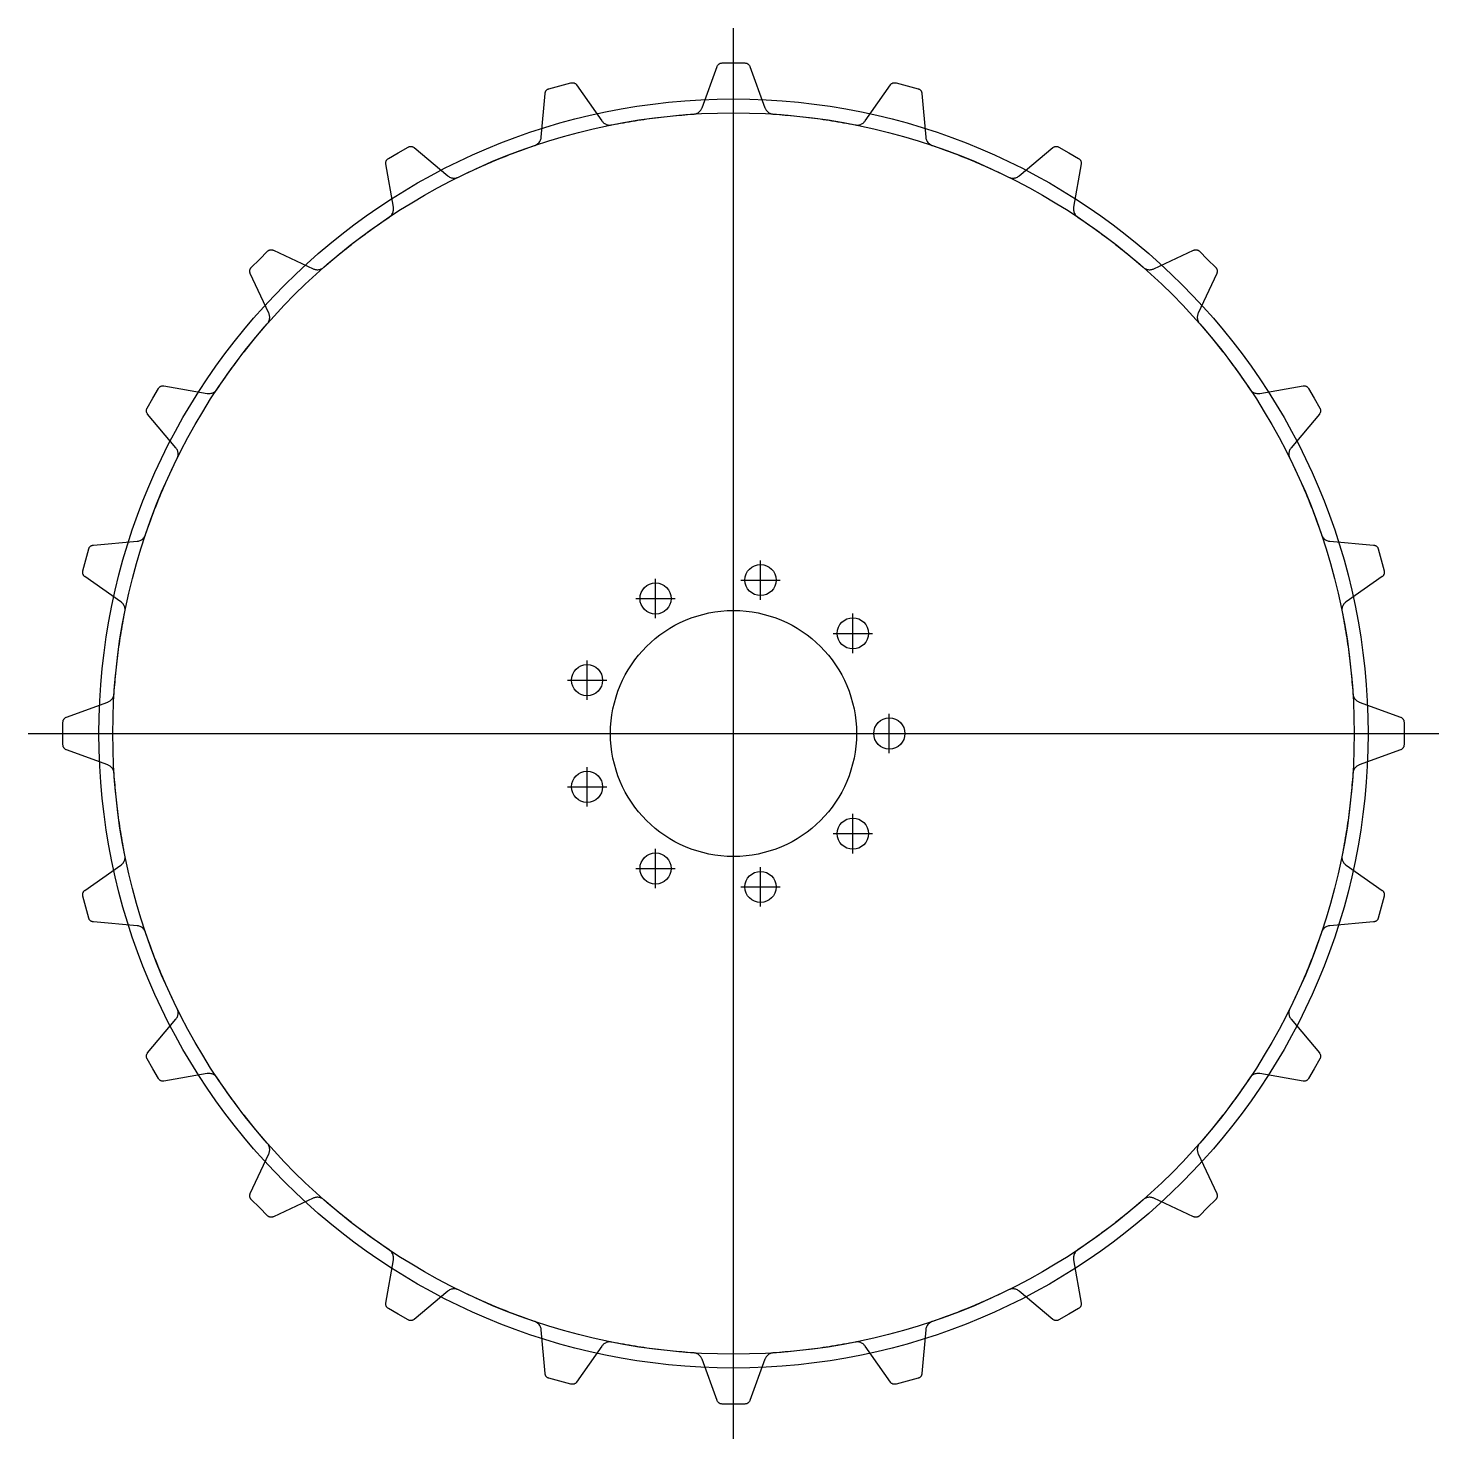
# Model space of a CAD drawing. Header units: millimetres. Extents: x -215 to 215, y -215 to 215.
import ezdxf

# ---------------------------------------------------------------- set-up
doc = ezdxf.new("R2010")
doc.units = ezdxf.units.MM
for name, color, linetype in [('AXIS', 1, 'Continuous'), ('CONTOUR', 7, 'Continuous'), ('HOLES', 4, 'Continuous'), ('PITCH_CIRCLE', 1, 'Continuous'), ('ROOT_CIRCLE', 8, 'Continuous')]:
    doc.layers.add(name, color=color, linetype=linetype)

msp = doc.modelspace()

# ---------------------------------------------------------------- linework, layer by layer
at = {"layer": 'AXIS'}
for p, q in [((0, -215), (0, 215)), ((8.25, 40.78), (8.25, 52.78)), ((-23.75, 35.14), (-23.75, 47.14)), ((2.25, 46.78), (14.25, 46.78)), ((-29.75, 41.14), (-17.75, 41.14)), ((36.39, 24.53), (36.39, 36.53)), ((30.39, 30.53), (42.39, 30.53)), ((-44.64, 10.25), (-44.64, 22.25)), ((-50.64, 16.25), (-38.64, 16.25)), ((47.5, -6), (47.5, 6)), ((-215, 0), (215, 0)), ((41.5, 0), (53.5, 0)), ((-44.64, -22.25), (-44.64, -10.25)), ((-50.64, -16.25), (-38.64, -16.25)), ((36.39, -36.53), (36.39, -24.53)), ((30.39, -30.53), (42.39, -30.53)), ((-23.75, -47.14), (-23.75, -35.14)), ((-29.75, -41.14), (-17.75, -41.14)), ((8.25, -52.78), (8.25, -40.78)), ((2.25, -46.78), (14.25, -46.78))]:
    msp.add_line(p, q, dxfattribs=at)
at = {"layer": 'CONTOUR'}
msp.add_lwpolyline([(-24.7, 187.58), (-23.81, 187.7), (-22.91, 187.81), (-22.02, 187.91), (-21.13, 188.02), (-20.24, 188.11), (-19.35, 188.21), (-18.45, 188.3), (-17.56, 188.38), (-16.67, 188.46), (-15.77, 188.54), (-14.88, 188.61), (-13.98, 188.68), (-13.09, 188.75), (-12.19, 188.81), (-11.99, 188.83), (-11.77, 188.86), (-11.54, 188.92), (-11.3, 189), (-11.06, 189.11), (-10.82, 189.24), (-10.58, 189.4), (-10.37, 189.58), (-10.17, 189.77), (-10, 189.97), (-9.86, 190.18), (-9.74, 190.39), (-9.64, 190.58), (-9.56, 190.77), (-4.99, 203.35), (-4.94, 203.48), (-4.87, 203.6), (-4.8, 203.72), (-4.71, 203.83), (-4.62, 203.93), (-4.51, 204.03), (-4.4, 204.11), (-4.29, 204.19), (-4.16, 204.25), (-4.03, 204.3), (-3.9, 204.35), (-3.76, 204.38), (-3.62, 204.39), (-3.49, 204.4), (0, 204.4), (3.48, 204.4), (3.62, 204.39), (3.76, 204.38), (3.9, 204.35), (4.03, 204.3), (4.16, 204.25), (4.28, 204.19), (4.4, 204.11), (4.51, 204.03), (4.62, 203.93), (4.71, 203.83), (4.8, 203.72), (4.87, 203.6), (4.94, 203.48), (4.99, 203.35), (9.56, 190.77), (9.64, 190.58), (9.74, 190.39), (9.86, 190.18), (10, 189.97), (10.17, 189.77), (10.37, 189.58), (10.58, 189.4), (10.82, 189.24), (11.06, 189.11), (11.3, 189), (11.54, 188.92), (11.77, 188.86), (11.99, 188.83), (12.19, 188.81), (13.09, 188.75), (13.98, 188.68), (14.88, 188.61), (15.77, 188.54), (16.67, 188.46), (17.56, 188.38), (18.45, 188.3), (19.35, 188.21), (20.24, 188.11), (21.13, 188.02), (22.02, 187.91), (22.91, 187.81), (23.81, 187.7), (24.7, 187.58), (25.59, 187.46), (26.47, 187.34), (27.36, 187.21), (28.25, 187.08), (29.14, 186.94), (30.02, 186.8), (30.91, 186.66), (31.8, 186.51), (32.68, 186.36), (33.56, 186.2), (34.45, 186.04), (35.33, 185.87), (36.21, 185.7), (37.09, 185.53), (37.29, 185.5), (37.51, 185.47), (37.75, 185.47), (38, 185.49), (38.27, 185.53), (38.53, 185.59), (38.8, 185.69), (39.05, 185.8), (39.29, 185.94), (39.51, 186.09), (39.7, 186.25), (39.87, 186.42), (40.01, 186.59), (40.14, 186.75), (47.81, 197.71), (47.9, 197.82), (47.99, 197.92), (48.09, 198.02), (48.2, 198.1), (48.32, 198.18), (48.45, 198.24), (48.58, 198.3), (48.71, 198.34), (48.84, 198.37), (48.98, 198.39), (49.12, 198.39), (49.26, 198.39), (49.4, 198.37), (49.54, 198.34), (52.9, 197.44), (56.27, 196.53), (56.4, 196.49), (56.53, 196.44), (56.65, 196.37), (56.77, 196.3), (56.88, 196.21), (56.99, 196.12), (57.08, 196.02), (57.17, 195.91), (57.24, 195.79), (57.3, 195.66), (57.36, 195.54), (57.4, 195.4), (57.43, 195.27), (57.45, 195.13), (58.61, 181.8), (58.64, 181.6), (58.68, 181.38), (58.75, 181.15), (58.83, 180.91), (58.94, 180.67), (59.08, 180.43), (59.24, 180.21), (59.43, 180), (59.62, 179.81), (59.83, 179.64), (60.04, 179.5), (60.25, 179.38), (60.45, 179.29), (60.64, 179.22), (61.49, 178.93), (62.34, 178.63), (63.19, 178.34), (64.03, 178.04), (64.88, 177.73), (65.72, 177.42), (66.56, 177.11), (67.4, 176.79), (68.24, 176.47), (69.07, 176.14), (69.91, 175.81), (70.74, 175.48), (71.57, 175.14), (72.4, 174.8), (73.23, 174.45), (74.06, 174.1), (74.88, 173.75), (75.71, 173.39), (76.53, 173.03), (77.35, 172.67), (78.17, 172.3), (78.98, 171.92), (79.8, 171.55), (80.61, 171.17), (81.42, 170.78), (82.23, 170.39), (83.04, 170), (83.85, 169.61), (84.03, 169.52), (84.24, 169.45), (84.47, 169.38), (84.72, 169.33), (84.98, 169.3), (85.26, 169.3), (85.53, 169.32), (85.81, 169.36), (86.07, 169.43), (86.32, 169.52), (86.55, 169.63), (86.76, 169.75), (86.94, 169.87), (87.1, 170), (97.35, 178.6), (97.46, 178.68), (97.58, 178.76), (97.71, 178.82), (97.83, 178.88), (97.97, 178.92), (98.1, 178.95), (98.24, 178.97), (98.38, 178.97), (98.52, 178.97), (98.66, 178.95), (98.8, 178.92), (98.93, 178.88), (99.06, 178.82), (99.18, 178.76), (102.2, 177.02), (105.22, 175.27), (105.34, 175.2), (105.45, 175.11), (105.55, 175.02), (105.64, 174.92), (105.73, 174.81), (105.8, 174.69), (105.87, 174.56), (105.92, 174.43), (105.96, 174.3), (105.99, 174.17), (106.01, 174.03), (106.02, 173.89), (106.01, 173.75), (105.99, 173.61), (103.67, 160.43), (103.64, 160.23), (103.63, 160.01), (103.63, 159.77), (103.65, 159.52), (103.7, 159.26), (103.77, 158.99), (103.87, 158.73), (103.99, 158.48), (104.13, 158.25), (104.29, 158.03), (104.45, 157.84), (104.62, 157.68), (104.79, 157.54), (104.96, 157.42), (105.71, 156.92), (106.45, 156.41), (107.19, 155.91), (107.93, 155.4), (108.67, 154.88), (109.4, 154.37), (110.13, 153.84), (110.86, 153.32), (111.58, 152.79), (112.31, 152.26), (113.03, 151.73), (113.75, 151.19), (114.46, 150.65), (115.18, 150.1), (115.89, 149.55), (116.6, 149), (117.3, 148.45), (118.01, 147.89), (118.71, 147.33), (119.4, 146.76), (120.1, 146.2), (120.79, 145.62), (121.48, 145.05), (122.17, 144.47), (122.85, 143.89), (123.53, 143.31), (124.21, 142.72), (124.89, 142.13), (125.04, 142), (125.23, 141.87), (125.43, 141.75), (125.66, 141.64), (125.9, 141.54), (126.17, 141.46), (126.44, 141.41), (126.72, 141.38), (126.99, 141.38), (127.26, 141.41), (127.51, 141.45), (127.74, 141.51), (127.95, 141.58), (128.13, 141.66), (140.26, 147.32), (140.39, 147.37), (140.52, 147.41), (140.66, 147.44), (140.8, 147.46), (140.94, 147.47), (141.08, 147.46), (141.21, 147.44), (141.35, 147.41), (141.48, 147.37), (141.61, 147.32), (141.74, 147.25), (141.85, 147.18), (141.97, 147.09), (142.07, 147), (144.53, 144.53), (147, 142.07), (147.09, 141.97), (147.18, 141.85), (147.25, 141.74), (147.32, 141.61), (147.37, 141.48), (147.41, 141.35), (147.44, 141.21), (147.46, 141.08), (147.47, 140.94), (147.46, 140.8), (147.44, 140.66), (147.41, 140.52), (147.37, 140.39), (147.32, 140.26), (141.66, 128.13), (141.58, 127.95), (141.51, 127.74), (141.45, 127.51), (141.41, 127.26), (141.38, 126.99), (141.38, 126.72), (141.41, 126.44), (141.46, 126.17), (141.54, 125.9), (141.64, 125.66), (141.75, 125.43), (141.87, 125.23), (142, 125.04), (142.13, 124.89), (142.72, 124.21), (143.31, 123.53), (143.89, 122.85), (144.47, 122.17), (145.05, 121.48), (145.62, 120.79), (146.2, 120.1), (146.76, 119.4), (147.33, 118.71), (147.89, 118.01), (148.45, 117.3), (149, 116.6), (149.55, 115.89), (150.1, 115.18), (150.65, 114.46), (151.19, 113.75), (151.73, 113.03), (152.26, 112.31), (152.79, 111.58), (153.32, 110.86), (153.84, 110.13), (154.37, 109.4), (154.88, 108.67), (155.4, 107.93), (155.91, 107.19), (156.41, 106.45), (156.92, 105.71), (157.42, 104.96), (157.54, 104.79), (157.68, 104.62), (157.84, 104.45), (158.03, 104.29), (158.25, 104.13), (158.48, 103.99), (158.73, 103.87), (158.99, 103.77), (159.26, 103.7), (159.52, 103.65), (159.77, 103.63), (160.01, 103.63), (160.23, 103.64), (160.43, 103.67), (173.61, 105.99), (173.75, 106.01), (173.89, 106.02), (174.03, 106.01), (174.17, 105.99), (174.3, 105.96), (174.43, 105.92), (174.56, 105.87), (174.69, 105.8), (174.81, 105.73), (174.92, 105.64), (175.02, 105.55), (175.11, 105.45), (175.2, 105.34), (175.27, 105.22), (177.02, 102.2), (178.76, 99.18), (178.82, 99.06), (178.88, 98.93), (178.92, 98.8), (178.95, 98.66), (178.97, 98.52), (178.97, 98.38), (178.97, 98.24), (178.95, 98.1), (178.92, 97.97), (178.88, 97.83), (178.82, 97.71), (178.76, 97.58), (178.68, 97.46), (178.6, 97.35), (170, 87.1), (169.87, 86.94), (169.75, 86.76), (169.63, 86.55), (169.52, 86.32), (169.43, 86.07), (169.36, 85.81), (169.32, 85.53), (169.3, 85.26), (169.3, 84.98), (169.33, 84.72), (169.38, 84.47), (169.45, 84.24), (169.52, 84.03), (169.61, 83.85), (170, 83.04), (170.39, 82.23), (170.78, 81.42), (171.17, 80.61), (171.55, 79.8), (171.92, 78.98), (172.3, 78.17), (172.67, 77.35), (173.03, 76.53), (173.39, 75.71), (173.75, 74.88), (174.1, 74.06), (174.45, 73.23), (174.8, 72.4), (175.14, 71.57), (175.48, 70.74), (175.81, 69.91), (176.14, 69.07), (176.47, 68.24), (176.79, 67.4), (177.11, 66.56), (177.42, 65.72), (177.73, 64.88), (178.04, 64.03), (178.34, 63.19), (178.63, 62.34), (178.93, 61.49), (179.22, 60.64), (179.29, 60.45), (179.38, 60.25), (179.5, 60.04), (179.64, 59.83), (179.81, 59.62), (180, 59.43), (180.21, 59.24), (180.43, 59.08), (180.67, 58.94), (180.91, 58.83), (181.15, 58.75), (181.38, 58.68), (181.6, 58.64), (181.8, 58.61), (195.13, 57.45), (195.27, 57.43), (195.4, 57.4), (195.54, 57.36), (195.66, 57.3), (195.79, 57.24), (195.91, 57.17), (196.02, 57.08), (196.12, 56.99), (196.21, 56.88), (196.3, 56.77), (196.37, 56.65), (196.44, 56.53), (196.49, 56.4), (196.53, 56.27), (197.44, 52.9), (198.34, 49.54), (198.37, 49.4), (198.39, 49.26), (198.39, 49.12), (198.39, 48.98), (198.37, 48.84), (198.34, 48.71), (198.3, 48.58), (198.24, 48.45), (198.18, 48.32), (198.1, 48.2), (198.02, 48.09), (197.92, 47.99), (197.82, 47.9), (197.71, 47.81), (186.75, 40.14), (186.59, 40.01), (186.42, 39.87), (186.25, 39.7), (186.09, 39.51), (185.94, 39.29), (185.8, 39.05), (185.69, 38.8), (185.59, 38.53), (185.53, 38.27), (185.49, 38), (185.47, 37.75), (185.47, 37.51), (185.5, 37.29), (185.53, 37.09), (185.7, 36.21), (185.87, 35.33), (186.04, 34.45), (186.2, 33.56), (186.36, 32.68), (186.51, 31.8), (186.66, 30.91), (186.8, 30.02), (186.94, 29.14), (187.08, 28.25), (187.21, 27.36), (187.34, 26.47), (187.46, 25.59), (187.58, 24.7), (187.7, 23.81), (187.81, 22.91), (187.91, 22.02), (188.02, 21.13), (188.11, 20.24), (188.21, 19.35), (188.3, 18.45), (188.38, 17.56), (188.46, 16.67), (188.54, 15.77), (188.61, 14.88), (188.68, 13.98), (188.75, 13.09), (188.81, 12.19), (188.83, 11.99), (188.86, 11.77), (188.92, 11.54), (189, 11.3), (189.11, 11.06), (189.24, 10.82), (189.4, 10.58), (189.58, 10.37), (189.77, 10.17), (189.97, 10), (190.18, 9.86), (190.39, 9.74), (190.58, 9.64), (190.77, 9.56), (203.35, 4.99), (203.48, 4.94), (203.6, 4.87), (203.72, 4.8), (203.83, 4.71), (203.93, 4.62), (204.03, 4.51), (204.11, 4.4), (204.19, 4.28), (204.25, 4.16), (204.3, 4.03), (204.35, 3.9), (204.38, 3.76), (204.39, 3.62), (204.4, 3.48), (204.4, 0), (204.4, -3.49), (204.39, -3.62), (204.38, -3.76), (204.35, -3.9), (204.3, -4.03), (204.25, -4.16), (204.19, -4.29), (204.11, -4.4), (204.03, -4.51), (203.93, -4.62), (203.83, -4.71), (203.72, -4.8), (203.6, -4.87), (203.48, -4.94), (203.35, -4.99), (190.77, -9.56), (190.58, -9.64), (190.39, -9.74), (190.18, -9.86), (189.97, -10), (189.77, -10.17), (189.58, -10.37), (189.4, -10.58), (189.24, -10.82), (189.11, -11.06), (189, -11.3), (188.92, -11.54), (188.86, -11.77), (188.83, -11.99), (188.81, -12.19), (188.75, -13.09), (188.68, -13.98), (188.61, -14.88), (188.54, -15.77), (188.46, -16.67), (188.38, -17.56), (188.3, -18.45), (188.21, -19.35), (188.11, -20.24), (188.02, -21.13), (187.91, -22.02), (187.81, -22.91), (187.7, -23.81), (187.58, -24.7), (187.46, -25.59), (187.34, -26.47), (187.21, -27.36), (187.08, -28.25), (186.94, -29.14), (186.8, -30.02), (186.66, -30.91), (186.51, -31.8), (186.36, -32.68), (186.2, -33.56), (186.04, -34.45), (185.87, -35.33), (185.7, -36.21), (185.53, -37.09), (185.5, -37.29), (185.47, -37.51), (185.47, -37.75), (185.49, -38), (185.53, -38.27), (185.59, -38.53), (185.69, -38.8), (185.8, -39.05), (185.94, -39.29), (186.09, -39.51), (186.25, -39.7), (186.42, -39.87), (186.59, -40.01), (186.75, -40.14), (197.71, -47.81), (197.82, -47.9), (197.92, -47.99), (198.02, -48.09), (198.1, -48.2), (198.18, -48.32), (198.24, -48.45), (198.3, -48.58), (198.34, -48.71), (198.37, -48.84), (198.39, -48.98), (198.39, -49.12), (198.39, -49.26), (198.37, -49.4), (198.34, -49.54), (197.44, -52.9), (196.53, -56.27), (196.49, -56.4), (196.44, -56.53), (196.37, -56.65), (196.3, -56.77), (196.21, -56.88), (196.12, -56.99), (196.02, -57.08), (195.91, -57.17), (195.79, -57.24), (195.66, -57.3), (195.54, -57.36), (195.4, -57.4), (195.27, -57.43), (195.13, -57.45), (181.8, -58.61), (181.6, -58.64), (181.38, -58.68), (181.15, -58.75), (180.91, -58.83), (180.67, -58.94), (180.43, -59.08), (180.21, -59.24), (180, -59.43), (179.81, -59.62), (179.64, -59.83), (179.5, -60.04), (179.38, -60.25), (179.29, -60.45), (179.22, -60.64), (178.93, -61.49), (178.63, -62.34), (178.34, -63.19), (178.04, -64.03), (177.73, -64.88), (177.42, -65.72), (177.11, -66.56), (176.79, -67.4), (176.47, -68.24), (176.14, -69.07), (175.81, -69.91), (175.48, -70.74), (175.14, -71.57), (174.8, -72.4), (174.45, -73.23), (174.1, -74.06), (173.75, -74.88), (173.39, -75.71), (173.03, -76.53), (172.67, -77.35), (172.3, -78.17), (171.92, -78.98), (171.55, -79.8), (171.17, -80.61), (170.78, -81.42), (170.39, -82.23), (170, -83.04), (169.61, -83.85), (169.52, -84.03), (169.45, -84.24), (169.38, -84.47), (169.33, -84.72), (169.3, -84.98), (169.3, -85.26), (169.32, -85.53), (169.36, -85.81), (169.43, -86.07), (169.52, -86.32), (169.63, -86.55), (169.75, -86.76), (169.87, -86.94), (170, -87.1), (178.6, -97.35), (178.68, -97.46), (178.76, -97.58), (178.82, -97.71), (178.88, -97.83), (178.92, -97.97), (178.95, -98.1), (178.97, -98.24), (178.97, -98.38), (178.97, -98.52), (178.95, -98.66), (178.92, -98.8), (178.88, -98.93), (178.82, -99.06), (178.76, -99.18), (177.02, -102.2), (175.27, -105.22), (175.2, -105.34), (175.11, -105.45), (175.02, -105.55), (174.92, -105.64), (174.81, -105.73), (174.69, -105.8), (174.56, -105.87), (174.43, -105.92), (174.3, -105.96), (174.17, -105.99), (174.03, -106.01), (173.89, -106.02), (173.75, -106.01), (173.61, -105.99), (160.43, -103.67), (160.23, -103.64), (160.01, -103.63), (159.77, -103.63), (159.52, -103.65), (159.26, -103.7), (158.99, -103.77), (158.73, -103.87), (158.48, -103.99), (158.25, -104.13), (158.03, -104.29), (157.84, -104.45), (157.68, -104.62), (157.54, -104.79), (157.42, -104.96), (156.92, -105.71), (156.41, -106.45), (155.91, -107.19), (155.4, -107.93), (154.88, -108.67), (154.37, -109.4), (153.84, -110.13), (153.32, -110.86), (152.79, -111.58), (152.26, -112.31), (151.73, -113.03), (151.19, -113.75), (150.65, -114.46), (150.1, -115.18), (149.55, -115.89), (149, -116.6), (148.45, -117.3), (147.89, -118.01), (147.33, -118.71), (146.76, -119.4), (146.2, -120.1), (145.62, -120.79), (145.05, -121.48), (144.47, -122.17), (143.89, -122.85), (143.31, -123.53), (142.72, -124.21), (142.13, -124.89), (142, -125.04), (141.87, -125.23), (141.75, -125.43), (141.64, -125.66), (141.54, -125.9), (141.46, -126.17), (141.41, -126.44), (141.38, -126.72), (141.38, -126.99), (141.41, -127.26), (141.45, -127.51), (141.51, -127.74), (141.58, -127.95), (141.66, -128.13), (147.32, -140.26), (147.37, -140.39), (147.41, -140.52), (147.44, -140.66), (147.46, -140.8), (147.47, -140.94), (147.46, -141.08), (147.44, -141.21), (147.41, -141.35), (147.37, -141.48), (147.32, -141.61), (147.25, -141.74), (147.18, -141.85), (147.09, -141.97), (147, -142.07), (144.53, -144.53), (142.07, -147), (141.97, -147.09), (141.85, -147.18), (141.74, -147.25), (141.61, -147.32), (141.48, -147.37), (141.35, -147.41), (141.21, -147.44), (141.08, -147.46), (140.94, -147.47), (140.8, -147.46), (140.66, -147.44), (140.52, -147.41), (140.39, -147.37), (140.26, -147.32), (128.13, -141.66), (127.95, -141.58), (127.74, -141.51), (127.51, -141.45), (127.26, -141.41), (126.99, -141.38), (126.72, -141.38), (126.44, -141.41), (126.17, -141.46), (125.9, -141.54), (125.66, -141.64), (125.43, -141.75), (125.23, -141.87), (125.04, -142), (124.89, -142.13), (124.21, -142.72), (123.53, -143.31), (122.85, -143.89), (122.17, -144.47), (121.48, -145.05), (120.79, -145.62), (120.1, -146.2), (119.4, -146.76), (118.71, -147.33), (118.01, -147.89), (117.3, -148.45), (116.6, -149), (115.89, -149.55), (115.18, -150.1), (114.46, -150.65), (113.75, -151.19), (113.03, -151.73), (112.31, -152.26), (111.58, -152.79), (110.86, -153.32), (110.13, -153.84), (109.4, -154.37), (108.67, -154.88), (107.93, -155.4), (107.19, -155.91), (106.45, -156.41), (105.71, -156.92), (104.96, -157.42), (104.79, -157.54), (104.62, -157.68), (104.45, -157.84), (104.29, -158.03), (104.13, -158.25), (103.99, -158.48), (103.87, -158.73), (103.77, -158.99), (103.7, -159.26), (103.65, -159.52), (103.63, -159.77), (103.63, -160.01), (103.64, -160.23), (103.67, -160.43), (105.99, -173.61), (106.01, -173.75), (106.02, -173.89), (106.01, -174.03), (105.99, -174.17), (105.96, -174.3), (105.92, -174.43), (105.87, -174.56), (105.8, -174.69), (105.73, -174.81), (105.64, -174.92), (105.55, -175.02), (105.45, -175.11), (105.34, -175.2), (105.22, -175.27), (102.2, -177.02), (99.18, -178.76), (99.06, -178.82), (98.93, -178.88), (98.8, -178.92), (98.66, -178.95), (98.52, -178.97), (98.38, -178.97), (98.24, -178.97), (98.1, -178.95), (97.97, -178.92), (97.83, -178.88), (97.71, -178.82), (97.58, -178.76), (97.46, -178.68), (97.35, -178.6), (87.1, -170), (86.94, -169.87), (86.76, -169.75), (86.55, -169.63), (86.32, -169.52), (86.07, -169.43), (85.81, -169.36), (85.53, -169.32), (85.26, -169.3), (84.98, -169.3), (84.72, -169.33), (84.47, -169.38), (84.24, -169.45), (84.03, -169.52), (83.85, -169.61), (83.04, -170), (82.23, -170.39), (81.42, -170.78), (80.61, -171.17), (79.8, -171.55), (78.98, -171.92), (78.17, -172.3), (77.35, -172.67), (76.53, -173.03), (75.71, -173.39), (74.88, -173.75), (74.06, -174.1), (73.23, -174.45), (72.4, -174.8), (71.57, -175.14), (70.74, -175.48), (69.91, -175.81), (69.07, -176.14), (68.24, -176.47), (67.4, -176.79), (66.56, -177.11), (65.72, -177.42), (64.88, -177.73), (64.03, -178.04), (63.19, -178.34), (62.34, -178.63), (61.49, -178.93), (60.64, -179.22), (60.45, -179.29), (60.25, -179.38), (60.04, -179.5), (59.83, -179.64), (59.62, -179.81), (59.43, -180), (59.24, -180.21), (59.08, -180.43), (58.94, -180.67), (58.83, -180.91), (58.75, -181.15), (58.68, -181.38), (58.64, -181.6), (58.61, -181.8), (57.45, -195.13), (57.43, -195.27), (57.4, -195.4), (57.36, -195.54), (57.3, -195.66), (57.24, -195.79), (57.17, -195.91), (57.08, -196.02), (56.99, -196.12), (56.88, -196.21), (56.77, -196.3), (56.65, -196.37), (56.53, -196.44), (56.4, -196.49), (56.27, -196.53), (52.9, -197.44), (49.54, -198.34), (49.4, -198.37), (49.26, -198.39), (49.12, -198.39), (48.98, -198.39), (48.84, -198.37), (48.71, -198.34), (48.58, -198.3), (48.45, -198.24), (48.32, -198.18), (48.2, -198.1), (48.09, -198.02), (47.99, -197.92), (47.9, -197.82), (47.81, -197.71), (40.14, -186.75), (40.01, -186.59), (39.87, -186.42), (39.7, -186.25), (39.51, -186.09), (39.29, -185.94), (39.05, -185.8), (38.8, -185.69), (38.53, -185.59), (38.27, -185.53), (38, -185.49), (37.75, -185.47), (37.51, -185.47), (37.29, -185.5), (37.09, -185.53), (36.21, -185.7), (35.33, -185.87), (34.45, -186.04), (33.56, -186.2), (32.68, -186.36), (31.8, -186.51), (30.91, -186.66), (30.02, -186.8), (29.14, -186.94), (28.25, -187.08), (27.36, -187.21), (26.47, -187.34), (25.59, -187.46), (24.7, -187.58), (23.81, -187.7), (22.91, -187.81), (22.02, -187.91), (21.13, -188.02), (20.24, -188.11), (19.35, -188.21), (18.45, -188.3), (17.56, -188.38), (16.67, -188.46), (15.77, -188.54), (14.88, -188.61), (13.98, -188.68), (13.09, -188.75), (12.19, -188.81), (11.99, -188.83), (11.77, -188.86), (11.54, -188.92), (11.3, -189), (11.06, -189.11), (10.82, -189.24), (10.58, -189.4), (10.37, -189.58), (10.17, -189.77), (10, -189.97), (9.86, -190.18), (9.74, -190.39), (9.64, -190.58), (9.56, -190.77), (4.99, -203.35), (4.94, -203.48), (4.87, -203.6), (4.8, -203.72), (4.71, -203.83), (4.62, -203.93), (4.51, -204.03), (4.4, -204.11), (4.28, -204.19), (4.16, -204.25), (4.03, -204.3), (3.9, -204.35), (3.76, -204.38), (3.62, -204.39), (3.48, -204.4), (0, -204.4), (-3.49, -204.4), (-3.62, -204.39), (-3.76, -204.38), (-3.9, -204.35), (-4.03, -204.3), (-4.16, -204.25), (-4.29, -204.19), (-4.4, -204.11), (-4.51, -204.03), (-4.62, -203.93), (-4.71, -203.83), (-4.8, -203.72), (-4.87, -203.6), (-4.94, -203.48), (-4.99, -203.35), (-9.56, -190.77), (-9.64, -190.58), (-9.74, -190.39), (-9.86, -190.18), (-10, -189.97), (-10.17, -189.77), (-10.37, -189.58), (-10.58, -189.4), (-10.82, -189.24), (-11.06, -189.11), (-11.3, -189), (-11.54, -188.92), (-11.77, -188.86), (-11.99, -188.83), (-12.19, -188.81), (-13.09, -188.75), (-13.98, -188.68), (-14.88, -188.61), (-15.77, -188.54), (-16.67, -188.46), (-17.56, -188.38), (-18.45, -188.3), (-19.35, -188.21), (-20.24, -188.11), (-21.13, -188.02), (-22.02, -187.91), (-22.91, -187.81), (-23.81, -187.7), (-24.7, -187.58), (-25.59, -187.46), (-26.47, -187.34), (-27.36, -187.21), (-28.25, -187.08), (-29.14, -186.94), (-30.02, -186.8), (-30.91, -186.66), (-31.8, -186.51), (-32.68, -186.36), (-33.56, -186.2), (-34.45, -186.04), (-35.33, -185.87), (-36.21, -185.7), (-37.09, -185.53), (-37.29, -185.5), (-37.51, -185.47), (-37.75, -185.47), (-38, -185.49), (-38.27, -185.53), (-38.53, -185.59), (-38.8, -185.69), (-39.05, -185.8), (-39.29, -185.94), (-39.51, -186.09), (-39.7, -186.25), (-39.87, -186.42), (-40.01, -186.59), (-40.14, -186.75), (-47.81, -197.71), (-47.9, -197.82), (-47.99, -197.92), (-48.09, -198.02), (-48.2, -198.1), (-48.32, -198.18), (-48.45, -198.24), (-48.58, -198.3), (-48.71, -198.34), (-48.84, -198.37), (-48.98, -198.39), (-49.12, -198.39), (-49.26, -198.39), (-49.4, -198.37), (-49.54, -198.34), (-52.9, -197.44), (-56.27, -196.53), (-56.4, -196.49), (-56.53, -196.44), (-56.65, -196.37), (-56.77, -196.3), (-56.88, -196.21), (-56.99, -196.12), (-57.08, -196.02), (-57.17, -195.91), (-57.24, -195.79), (-57.3, -195.66), (-57.36, -195.54), (-57.4, -195.4), (-57.43, -195.27), (-57.45, -195.13), (-58.61, -181.8), (-58.64, -181.6), (-58.68, -181.38), (-58.75, -181.15), (-58.83, -180.91), (-58.94, -180.67), (-59.08, -180.43), (-59.24, -180.21), (-59.43, -180), (-59.62, -179.81), (-59.83, -179.64), (-60.04, -179.5), (-60.25, -179.38), (-60.45, -179.29), (-60.64, -179.22), (-61.49, -178.93), (-62.34, -178.63), (-63.19, -178.34), (-64.03, -178.04), (-64.88, -177.73), (-65.72, -177.42), (-66.56, -177.11), (-67.4, -176.79), (-68.24, -176.47), (-69.07, -176.14), (-69.91, -175.81), (-70.74, -175.48), (-71.57, -175.14), (-72.4, -174.8), (-73.23, -174.45), (-74.06, -174.1), (-74.88, -173.75), (-75.71, -173.39), (-76.53, -173.03), (-77.35, -172.67), (-78.17, -172.3), (-78.98, -171.92), (-79.8, -171.55), (-80.61, -171.17), (-81.42, -170.78), (-82.23, -170.39), (-83.04, -170), (-83.85, -169.61), (-84.03, -169.52), (-84.24, -169.45), (-84.47, -169.38), (-84.72, -169.33), (-84.98, -169.3), (-85.26, -169.3), (-85.53, -169.32), (-85.81, -169.36), (-86.07, -169.43), (-86.32, -169.52), (-86.55, -169.63), (-86.76, -169.75), (-86.94, -169.87), (-87.1, -170), (-97.35, -178.6), (-97.46, -178.68), (-97.58, -178.76), (-97.71, -178.82), (-97.83, -178.88), (-97.97, -178.92), (-98.1, -178.95), (-98.24, -178.97), (-98.38, -178.97), (-98.52, -178.97), (-98.66, -178.95), (-98.8, -178.92), (-98.93, -178.88), (-99.06, -178.82), (-99.18, -178.76), (-102.2, -177.02), (-105.22, -175.27), (-105.34, -175.2), (-105.45, -175.11), (-105.55, -175.02), (-105.64, -174.92), (-105.73, -174.81), (-105.8, -174.69), (-105.87, -174.56), (-105.92, -174.43), (-105.96, -174.3), (-105.99, -174.17), (-106.01, -174.03), (-106.02, -173.89), (-106.01, -173.75), (-105.99, -173.61), (-103.67, -160.43), (-103.64, -160.23), (-103.63, -160.01), (-103.63, -159.77), (-103.65, -159.52), (-103.7, -159.26), (-103.77, -158.99), (-103.87, -158.73), (-103.99, -158.48), (-104.13, -158.25), (-104.29, -158.03), (-104.45, -157.84), (-104.62, -157.68), (-104.79, -157.54), (-104.96, -157.42), (-105.71, -156.92), (-106.45, -156.41), (-107.19, -155.91), (-107.93, -155.4), (-108.67, -154.88), (-109.4, -154.37), (-110.13, -153.84), (-110.86, -153.32), (-111.58, -152.79), (-112.31, -152.26), (-113.03, -151.73), (-113.75, -151.19), (-114.46, -150.65), (-115.18, -150.1), (-115.89, -149.55), (-116.6, -149), (-117.3, -148.45), (-118.01, -147.89), (-118.71, -147.33), (-119.4, -146.76), (-120.1, -146.2), (-120.79, -145.62), (-121.48, -145.05), (-122.17, -144.47), (-122.85, -143.89), (-123.53, -143.31), (-124.21, -142.72), (-124.89, -142.13), (-125.04, -142), (-125.23, -141.87), (-125.43, -141.75), (-125.66, -141.64), (-125.9, -141.54), (-126.17, -141.46), (-126.44, -141.41), (-126.72, -141.38), (-126.99, -141.38), (-127.26, -141.41), (-127.51, -141.45), (-127.74, -141.51), (-127.95, -141.58), (-128.13, -141.66), (-140.26, -147.32), (-140.39, -147.37), (-140.52, -147.41), (-140.66, -147.44), (-140.8, -147.46), (-140.94, -147.47), (-141.08, -147.46), (-141.21, -147.44), (-141.35, -147.41), (-141.48, -147.37), (-141.61, -147.32), (-141.74, -147.25), (-141.85, -147.18), (-141.97, -147.09), (-142.07, -147), (-144.53, -144.53), (-147, -142.07), (-147.09, -141.97), (-147.18, -141.85), (-147.25, -141.74), (-147.32, -141.61), (-147.37, -141.48), (-147.41, -141.35), (-147.44, -141.21), (-147.46, -141.08), (-147.47, -140.94), (-147.46, -140.8), (-147.44, -140.66), (-147.41, -140.52), (-147.37, -140.39), (-147.32, -140.26), (-141.66, -128.13), (-141.58, -127.95), (-141.51, -127.74), (-141.45, -127.51), (-141.41, -127.26), (-141.38, -126.99), (-141.38, -126.72), (-141.41, -126.44), (-141.46, -126.17), (-141.54, -125.9), (-141.64, -125.66), (-141.75, -125.43), (-141.87, -125.23), (-142, -125.04), (-142.13, -124.89), (-142.72, -124.21), (-143.31, -123.53), (-143.89, -122.85), (-144.47, -122.17), (-145.05, -121.48), (-145.62, -120.79), (-146.2, -120.1), (-146.76, -119.4), (-147.33, -118.71), (-147.89, -118.01), (-148.45, -117.3), (-149, -116.6), (-149.55, -115.89), (-150.1, -115.18), (-150.65, -114.46), (-151.19, -113.75), (-151.73, -113.03), (-152.26, -112.31), (-152.79, -111.58), (-153.32, -110.86), (-153.84, -110.13), (-154.37, -109.4), (-154.88, -108.67), (-155.4, -107.93), (-155.91, -107.19), (-156.41, -106.45), (-156.92, -105.71), (-157.42, -104.96), (-157.54, -104.79), (-157.68, -104.62), (-157.84, -104.45), (-158.03, -104.29), (-158.25, -104.13), (-158.48, -103.99), (-158.73, -103.87), (-158.99, -103.77), (-159.26, -103.7), (-159.52, -103.65), (-159.77, -103.63), (-160.01, -103.63), (-160.23, -103.64), (-160.43, -103.67), (-173.61, -105.99), (-173.75, -106.01), (-173.89, -106.02), (-174.03, -106.01), (-174.17, -105.99), (-174.3, -105.96), (-174.43, -105.92), (-174.56, -105.87), (-174.69, -105.8), (-174.81, -105.73), (-174.92, -105.64), (-175.02, -105.55), (-175.11, -105.45), (-175.2, -105.34), (-175.27, -105.22), (-177.02, -102.2), (-178.76, -99.18), (-178.82, -99.06), (-178.88, -98.93), (-178.92, -98.8), (-178.95, -98.66), (-178.97, -98.52), (-178.97, -98.38), (-178.97, -98.24), (-178.95, -98.1), (-178.92, -97.97), (-178.88, -97.83), (-178.82, -97.71), (-178.76, -97.58), (-178.68, -97.46), (-178.6, -97.35), (-170, -87.1), (-169.87, -86.94), (-169.75, -86.76), (-169.63, -86.55), (-169.52, -86.32), (-169.43, -86.07), (-169.36, -85.81), (-169.32, -85.53), (-169.3, -85.26), (-169.3, -84.98), (-169.33, -84.72), (-169.38, -84.47), (-169.45, -84.24), (-169.52, -84.03), (-169.61, -83.85), (-170, -83.04), (-170.39, -82.23), (-170.78, -81.42), (-171.17, -80.61), (-171.55, -79.8), (-171.92, -78.98), (-172.3, -78.17), (-172.67, -77.35), (-173.03, -76.53), (-173.39, -75.71), (-173.75, -74.88), (-174.1, -74.06), (-174.45, -73.23), (-174.8, -72.4), (-175.14, -71.57), (-175.48, -70.74), (-175.81, -69.91), (-176.14, -69.07), (-176.47, -68.24), (-176.79, -67.4), (-177.11, -66.56), (-177.42, -65.72), (-177.73, -64.88), (-178.04, -64.03), (-178.34, -63.19), (-178.63, -62.34), (-178.93, -61.49), (-179.22, -60.64), (-179.29, -60.45), (-179.38, -60.25), (-179.5, -60.04), (-179.64, -59.83), (-179.81, -59.62), (-180, -59.43), (-180.21, -59.24), (-180.43, -59.08), (-180.67, -58.94), (-180.91, -58.83), (-181.15, -58.75), (-181.38, -58.68), (-181.6, -58.64), (-181.8, -58.61), (-195.13, -57.45), (-195.27, -57.43), (-195.4, -57.4), (-195.54, -57.36), (-195.66, -57.3), (-195.79, -57.24), (-195.91, -57.17), (-196.02, -57.08), (-196.12, -56.99), (-196.21, -56.88), (-196.3, -56.77), (-196.37, -56.65), (-196.44, -56.53), (-196.49, -56.4), (-196.53, -56.27), (-197.44, -52.9), (-198.34, -49.54), (-198.37, -49.4), (-198.39, -49.26), (-198.39, -49.12), (-198.39, -48.98), (-198.37, -48.84), (-198.34, -48.71), (-198.3, -48.58), (-198.24, -48.45), (-198.18, -48.32), (-198.1, -48.2), (-198.02, -48.09), (-197.92, -47.99), (-197.82, -47.9), (-197.71, -47.81), (-186.75, -40.14), (-186.59, -40.01), (-186.42, -39.87), (-186.25, -39.7), (-186.09, -39.51), (-185.94, -39.29), (-185.8, -39.05), (-185.69, -38.8), (-185.59, -38.53), (-185.53, -38.27), (-185.49, -38), (-185.47, -37.75), (-185.47, -37.51), (-185.5, -37.29), (-185.53, -37.09), (-185.7, -36.21), (-185.87, -35.33), (-186.04, -34.45), (-186.2, -33.56), (-186.36, -32.68), (-186.51, -31.8), (-186.66, -30.91), (-186.8, -30.02), (-186.94, -29.14), (-187.08, -28.25), (-187.21, -27.36), (-187.34, -26.47), (-187.46, -25.59), (-187.58, -24.7), (-187.7, -23.81), (-187.81, -22.91), (-187.91, -22.02), (-188.02, -21.13), (-188.11, -20.24), (-188.21, -19.35), (-188.3, -18.45), (-188.38, -17.56), (-188.46, -16.67), (-188.54, -15.77), (-188.61, -14.88), (-188.68, -13.98), (-188.75, -13.09), (-188.81, -12.19), (-188.83, -11.99), (-188.86, -11.77), (-188.92, -11.54), (-189, -11.3), (-189.11, -11.06), (-189.24, -10.82), (-189.4, -10.58), (-189.58, -10.37), (-189.77, -10.17), (-189.97, -10), (-190.18, -9.86), (-190.39, -9.74), (-190.58, -9.64), (-190.77, -9.56), (-203.35, -4.99), (-203.48, -4.94), (-203.6, -4.87), (-203.72, -4.8), (-203.83, -4.71), (-203.93, -4.62), (-204.03, -4.51), (-204.11, -4.4), (-204.19, -4.29), (-204.25, -4.16), (-204.3, -4.03), (-204.35, -3.9), (-204.38, -3.76), (-204.39, -3.62), (-204.4, -3.49), (-204.4, 0), (-204.4, 3.48), (-204.39, 3.62), (-204.38, 3.76), (-204.35, 3.9), (-204.3, 4.03), (-204.25, 4.16), (-204.19, 4.28), (-204.11, 4.4), (-204.03, 4.51), (-203.93, 4.62), (-203.83, 4.71), (-203.72, 4.8), (-203.6, 4.87), (-203.48, 4.94), (-203.35, 4.99), (-190.77, 9.56), (-190.58, 9.64), (-190.39, 9.74), (-190.18, 9.86), (-189.97, 10), (-189.77, 10.17), (-189.58, 10.37), (-189.4, 10.58), (-189.24, 10.82), (-189.11, 11.06), (-189, 11.3), (-188.92, 11.54), (-188.86, 11.77), (-188.83, 11.99), (-188.81, 12.19), (-188.75, 13.09), (-188.68, 13.98), (-188.61, 14.88), (-188.54, 15.77), (-188.46, 16.67), (-188.38, 17.56), (-188.3, 18.45), (-188.21, 19.35), (-188.11, 20.24), (-188.02, 21.13), (-187.91, 22.02), (-187.81, 22.91), (-187.7, 23.81), (-187.58, 24.7), (-187.46, 25.59), (-187.34, 26.47), (-187.21, 27.36), (-187.08, 28.25), (-186.94, 29.14), (-186.8, 30.02), (-186.66, 30.91), (-186.51, 31.8), (-186.36, 32.68), (-186.2, 33.56), (-186.04, 34.45), (-185.87, 35.33), (-185.7, 36.21), (-185.53, 37.09), (-185.5, 37.29), (-185.47, 37.51), (-185.47, 37.75), (-185.49, 38), (-185.53, 38.27), (-185.59, 38.53), (-185.69, 38.8), (-185.8, 39.05), (-185.94, 39.29), (-186.09, 39.51), (-186.25, 39.7), (-186.42, 39.87), (-186.59, 40.01), (-186.75, 40.14), (-197.71, 47.81), (-197.82, 47.9), (-197.92, 47.99), (-198.02, 48.09), (-198.1, 48.2), (-198.18, 48.32), (-198.24, 48.45), (-198.3, 48.58), (-198.34, 48.71), (-198.37, 48.84), (-198.39, 48.98), (-198.39, 49.12), (-198.39, 49.26), (-198.37, 49.4), (-198.34, 49.54), (-197.44, 52.9), (-196.53, 56.27), (-196.49, 56.4), (-196.44, 56.53), (-196.37, 56.65), (-196.3, 56.77), (-196.21, 56.88), (-196.12, 56.99), (-196.02, 57.08), (-195.91, 57.17), (-195.79, 57.24), (-195.66, 57.3), (-195.54, 57.36), (-195.4, 57.4), (-195.27, 57.43), (-195.13, 57.45), (-181.8, 58.61), (-181.6, 58.64), (-181.38, 58.68), (-181.15, 58.75), (-180.91, 58.83), (-180.67, 58.94), (-180.43, 59.08), (-180.21, 59.24), (-180, 59.43), (-179.81, 59.62), (-179.64, 59.83), (-179.5, 60.04), (-179.38, 60.25), (-179.29, 60.45), (-179.22, 60.64), (-178.93, 61.49), (-178.63, 62.34), (-178.34, 63.19), (-178.04, 64.03), (-177.73, 64.88), (-177.42, 65.72), (-177.11, 66.56), (-176.79, 67.4), (-176.47, 68.24), (-176.14, 69.07), (-175.81, 69.91), (-175.48, 70.74), (-175.14, 71.57), (-174.8, 72.4), (-174.45, 73.23), (-174.1, 74.06), (-173.75, 74.88), (-173.39, 75.71), (-173.03, 76.53), (-172.67, 77.35), (-172.3, 78.17), (-171.92, 78.98), (-171.55, 79.8), (-171.17, 80.61), (-170.78, 81.42), (-170.39, 82.23), (-170, 83.04), (-169.61, 83.85), (-169.52, 84.03), (-169.45, 84.24), (-169.38, 84.47), (-169.33, 84.72), (-169.3, 84.98), (-169.3, 85.26), (-169.32, 85.53), (-169.36, 85.81), (-169.43, 86.07), (-169.52, 86.32), (-169.63, 86.55), (-169.75, 86.76), (-169.87, 86.94), (-170, 87.1), (-178.6, 97.35), (-178.68, 97.46), (-178.76, 97.58), (-178.82, 97.71), (-178.88, 97.83), (-178.92, 97.97), (-178.95, 98.1), (-178.97, 98.24), (-178.97, 98.38), (-178.97, 98.52), (-178.95, 98.66), (-178.92, 98.8), (-178.88, 98.93), (-178.82, 99.06), (-178.76, 99.18), (-177.02, 102.2), (-175.27, 105.22), (-175.2, 105.34), (-175.11, 105.45), (-175.02, 105.55), (-174.92, 105.64), (-174.81, 105.73), (-174.69, 105.8), (-174.56, 105.87), (-174.43, 105.92), (-174.3, 105.96), (-174.17, 105.99), (-174.03, 106.01), (-173.89, 106.02), (-173.75, 106.01), (-173.61, 105.99), (-160.43, 103.67), (-160.23, 103.64), (-160.01, 103.63), (-159.77, 103.63), (-159.52, 103.65), (-159.26, 103.7), (-158.99, 103.77), (-158.73, 103.87), (-158.48, 103.99), (-158.25, 104.13), (-158.03, 104.29), (-157.84, 104.45), (-157.68, 104.62), (-157.54, 104.79), (-157.42, 104.96), (-156.92, 105.71), (-156.41, 106.45), (-155.91, 107.19), (-155.4, 107.93), (-154.88, 108.67), (-154.37, 109.4), (-153.84, 110.13), (-153.32, 110.86), (-152.79, 111.58), (-152.26, 112.31), (-151.73, 113.03), (-151.19, 113.75), (-150.65, 114.46), (-150.1, 115.18), (-149.55, 115.89), (-149, 116.6), (-148.45, 117.3), (-147.89, 118.01), (-147.33, 118.71), (-146.76, 119.4), (-146.2, 120.1), (-145.62, 120.79), (-145.05, 121.48), (-144.47, 122.17), (-143.89, 122.85), (-143.31, 123.53), (-142.72, 124.21), (-142.13, 124.89), (-142, 125.04), (-141.87, 125.23), (-141.75, 125.43), (-141.64, 125.66), (-141.54, 125.9), (-141.46, 126.17), (-141.41, 126.44), (-141.38, 126.72), (-141.38, 126.99), (-141.41, 127.26), (-141.45, 127.51), (-141.51, 127.74), (-141.58, 127.95), (-141.66, 128.13), (-147.32, 140.26), (-147.37, 140.39), (-147.41, 140.52), (-147.44, 140.66), (-147.46, 140.8), (-147.47, 140.94), (-147.46, 141.08), (-147.44, 141.21), (-147.41, 141.35), (-147.37, 141.48), (-147.32, 141.61), (-147.25, 141.74), (-147.18, 141.85), (-147.09, 141.97), (-147, 142.07), (-144.53, 144.53), (-142.07, 147), (-141.97, 147.09), (-141.85, 147.18), (-141.74, 147.25), (-141.61, 147.32), (-141.48, 147.37), (-141.35, 147.41), (-141.21, 147.44), (-141.08, 147.46), (-140.94, 147.47), (-140.8, 147.46), (-140.66, 147.44), (-140.52, 147.41), (-140.39, 147.37), (-140.26, 147.32), (-128.13, 141.66), (-127.95, 141.58), (-127.74, 141.51), (-127.51, 141.45), (-127.26, 141.41), (-126.99, 141.38), (-126.72, 141.38), (-126.44, 141.41), (-126.17, 141.46), (-125.9, 141.54), (-125.66, 141.64), (-125.43, 141.75), (-125.23, 141.87), (-125.04, 142), (-124.89, 142.13), (-124.21, 142.72), (-123.53, 143.31), (-122.85, 143.89), (-122.17, 144.47), (-121.48, 145.05), (-120.79, 145.62), (-120.1, 146.2), (-119.4, 146.76), (-118.71, 147.33), (-118.01, 147.89), (-117.3, 148.45), (-116.6, 149), (-115.89, 149.55), (-115.18, 150.1), (-114.46, 150.65), (-113.75, 151.19), (-113.03, 151.73), (-112.31, 152.26), (-111.58, 152.79), (-110.86, 153.32), (-110.13, 153.84), (-109.4, 154.37), (-108.67, 154.88), (-107.93, 155.4), (-107.19, 155.91), (-106.45, 156.41), (-105.71, 156.92), (-104.96, 157.42), (-104.79, 157.54), (-104.62, 157.68), (-104.45, 157.84), (-104.29, 158.03), (-104.13, 158.25), (-103.99, 158.48), (-103.87, 158.73), (-103.77, 158.99), (-103.7, 159.26), (-103.65, 159.52), (-103.63, 159.77), (-103.63, 160.01), (-103.64, 160.23), (-103.67, 160.43), (-105.99, 173.61), (-106.01, 173.75), (-106.02, 173.89), (-106.01, 174.03), (-105.99, 174.17), (-105.96, 174.3), (-105.92, 174.43), (-105.87, 174.56), (-105.8, 174.69), (-105.73, 174.81), (-105.64, 174.92), (-105.55, 175.02), (-105.45, 175.11), (-105.34, 175.2), (-105.22, 175.27), (-102.2, 177.02), (-99.18, 178.76), (-99.06, 178.82), (-98.93, 178.88), (-98.8, 178.92), (-98.66, 178.95), (-98.52, 178.97), (-98.38, 178.97), (-98.24, 178.97), (-98.1, 178.95), (-97.97, 178.92), (-97.83, 178.88), (-97.71, 178.82), (-97.58, 178.76), (-97.46, 178.68), (-97.35, 178.6), (-87.1, 170), (-86.94, 169.87), (-86.76, 169.75), (-86.55, 169.63), (-86.32, 169.52), (-86.07, 169.43), (-85.81, 169.36), (-85.53, 169.32), (-85.26, 169.3), (-84.98, 169.3), (-84.72, 169.33), (-84.47, 169.38), (-84.24, 169.45), (-84.03, 169.52), (-83.85, 169.61), (-83.04, 170), (-82.23, 170.39), (-81.42, 170.78), (-80.61, 171.17), (-79.8, 171.55), (-78.98, 171.92), (-78.17, 172.3), (-77.35, 172.67), (-76.53, 173.03), (-75.71, 173.39), (-74.88, 173.75), (-74.06, 174.1), (-73.23, 174.45), (-72.4, 174.8), (-71.57, 175.14), (-70.74, 175.48), (-69.91, 175.81), (-69.07, 176.14), (-68.24, 176.47), (-67.4, 176.79), (-66.56, 177.11), (-65.72, 177.42), (-64.88, 177.73), (-64.03, 178.04), (-63.19, 178.34), (-62.34, 178.63), (-61.49, 178.93), (-60.64, 179.22), (-60.45, 179.29), (-60.25, 179.38), (-60.04, 179.5), (-59.83, 179.64), (-59.62, 179.81), (-59.43, 180), (-59.24, 180.21), (-59.08, 180.43), (-58.94, 180.67), (-58.83, 180.91), (-58.75, 181.15), (-58.68, 181.38), (-58.64, 181.6), (-58.61, 181.8), (-57.45, 195.13), (-57.43, 195.27), (-57.4, 195.4), (-57.36, 195.54), (-57.3, 195.66), (-57.24, 195.79), (-57.17, 195.91), (-57.08, 196.02), (-56.99, 196.12), (-56.88, 196.21), (-56.77, 196.3), (-56.65, 196.37), (-56.53, 196.44), (-56.4, 196.49), (-56.27, 196.53), (-52.9, 197.44), (-49.54, 198.34), (-49.4, 198.37), (-49.26, 198.39), (-49.12, 198.39), (-48.98, 198.39), (-48.84, 198.37), (-48.71, 198.34), (-48.58, 198.3), (-48.45, 198.24), (-48.32, 198.18), (-48.2, 198.1), (-48.09, 198.02), (-47.99, 197.92), (-47.9, 197.82), (-47.81, 197.71), (-40.14, 186.75), (-40.01, 186.59), (-39.87, 186.42), (-39.7, 186.25), (-39.51, 186.09), (-39.29, 185.94), (-39.05, 185.8), (-38.8, 185.69), (-38.53, 185.59), (-38.27, 185.53), (-38, 185.49), (-37.75, 185.47), (-37.51, 185.47), (-37.29, 185.5), (-37.09, 185.53), (-36.21, 185.7), (-35.33, 185.87), (-34.45, 186.04), (-33.56, 186.2), (-32.68, 186.36), (-31.8, 186.51), (-30.91, 186.66), (-30.02, 186.8), (-29.14, 186.94), (-28.25, 187.08), (-27.36, 187.21), (-26.47, 187.34), (-25.59, 187.46), (-24.7, 187.58)], close=True, dxfattribs=at)
at = {"layer": 'HOLES'}
for centre, radius in [((8.25, 46.78), 4.75), ((-23.75, 41.14), 4.75), ((0, 0), 37.5), ((36.39, 30.53), 4.75), ((-44.64, 16.25), 4.75), ((47.5, 0), 4.75), ((-44.64, -16.25), 4.75), ((36.39, -30.53), 4.75), ((-23.75, -41.14), 4.75), ((8.25, -46.78), 4.75)]:
    msp.add_circle(centre, radius, dxfattribs=at)
at = {"layer": 'PITCH_CIRCLE'}
msp.add_circle((0, 0), 193.45, dxfattribs=at)
at = {"layer": 'ROOT_CIRCLE'}
msp.add_circle((0, 0), 189.2, dxfattribs=at)

doc.saveas('drawing.dxf')
